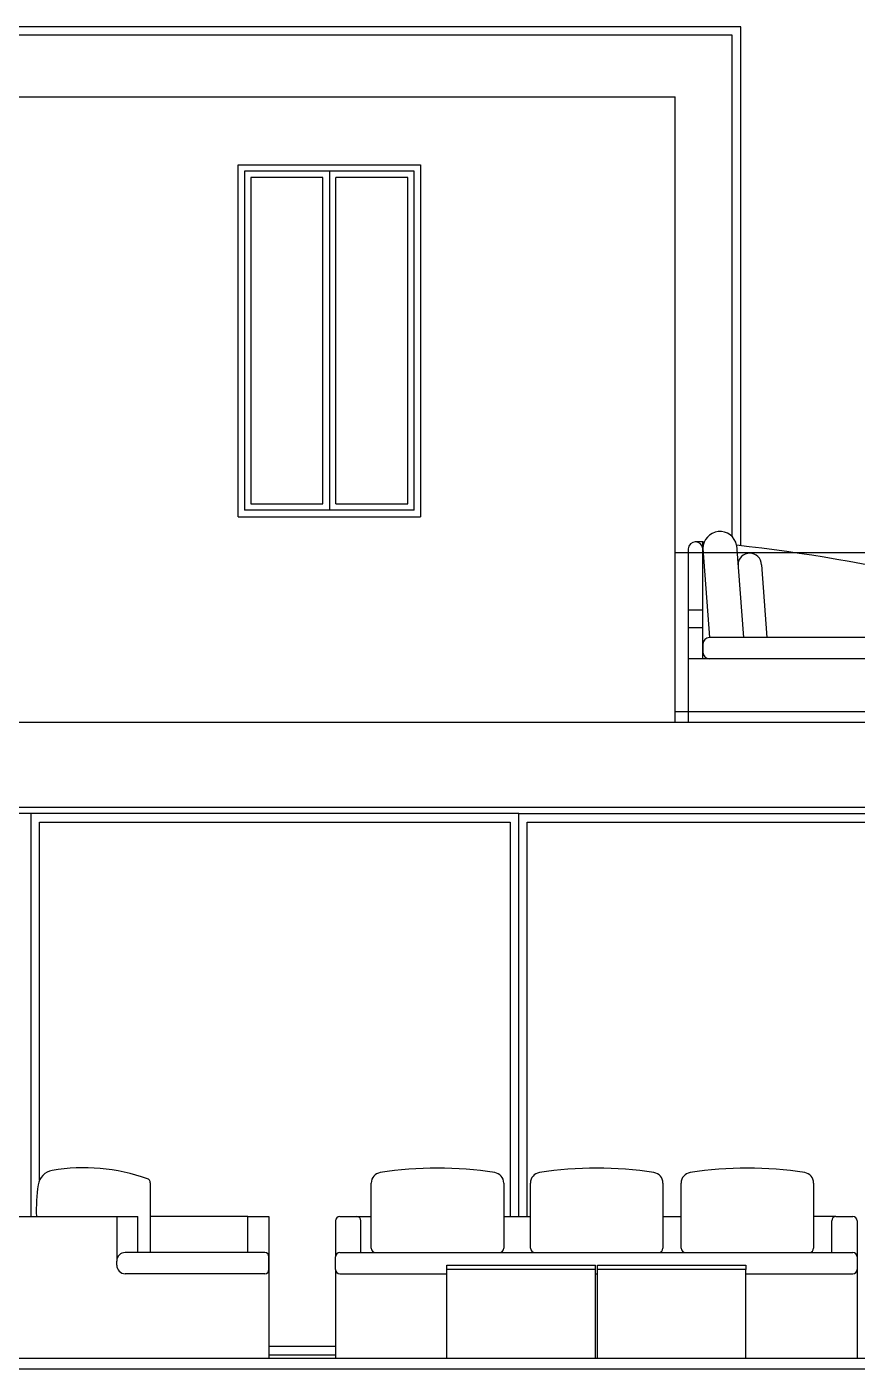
# Model space of a CAD drawing. Header units: millimetres. Extents: x 859 to 2377, y 423 to 1123.
# Drawn here: x 1347 to 1738, y 423 to 1056 of the extents above; entities that cross this region are included whole.
import ezdxf

# ---------------------------------------------------------------- set-up
doc = ezdxf.new("R2010")
doc.units = ezdxf.units.MM
for name, color, linetype in [('A-FLOOR-LEVL', 3, 'Continuous'), ('A-FURN', 9, 'Continuous'), ('A-GLAZ-FULL', 4, 'Continuous'), ('A-WALL-FULL-EXTR', 1, 'Continuous')]:
    doc.layers.add(name, color=color, linetype=linetype)

msp = doc.modelspace()

# ---------------------------------------------------------------- linework, layer by layer
at = {"layer": 'A-FLOOR-LEVL'}
for p, q in [((2330.89, 427.67), (1092.1, 427.67)), ((2368.75, 422.67), (859.21, 422.67))]:
    msp.add_line(p, q, dxfattribs=at)
at = {"layer": 'A-FURN'}
for p, q in [((1665.73, 812.83), (1662.12, 812.83)), ((1665.73, 757.67), (1665.73, 812.83)), ((1681.62, 811.21), (1684.83, 767.67)), ((1658.76, 809.47), (1658.76, 757.67)), ((1665.77, 809.67), (1668.83, 767.67)), ((1693.3, 801.98), (1695.83, 767.67)), ((1665.48, 780.63), (1658.76, 780.63)), ((1665.48, 772.24), (1658.76, 772.24)), ((1871.41, 767.67), (1668.73, 767.67)), ((1665.73, 764.67), (1665.73, 760.67)), ((1881.38, 757.67), (1658.76, 757.67)), ((1658.76, 757.67), (1658.76, 727.67)), ((1405.09, 510.6), (1405.09, 477.67)), ((1509.32, 479.67), (1509.32, 510.44)), ((1571.8, 510.44), (1571.8, 479.67)), ((1584.41, 479.67), (1584.41, 510.44)), ((1646.89, 510.44), (1646.89, 479.67)), ((1655.48, 479.67), (1655.48, 510.44)), ((1717.97, 510.44), (1717.97, 479.67)), ((1335.6, 494.67), (1399.28, 494.67)), ((1389.3, 494.67), (1389.3, 473.67)), ((1399.28, 477.67), (1399.28, 494.67)), ((1451.11, 494.67), (1405.09, 494.67)), ((1451.11, 477.67), (1451.11, 494.67)), ((1451.11, 494.67), (1461.1, 494.67)), ((1461.1, 494.67), (1461.1, 427.67)), ((1494.48, 494.67), (1502.48, 494.67)), ((1502.48, 494.67), (1509.32, 494.67)), ((1571.8, 494.67), (1584.41, 494.67)), ((1646.89, 494.67), (1655.48, 494.67)), ((1728.48, 494.67), (1717.97, 494.67)), ((1728.48, 494.67), (1736.48, 494.67)), ((1492.48, 492.67), (1492.48, 475.67)), ((1504.48, 477.67), (1504.48, 492.67)), ((1726.48, 477.67), (1726.48, 492.67)), ((1738.48, 492.67), (1738.48, 475.67)), ((1459.1, 477.67), (1393.3, 477.67)), ((1461.1, 469.67), (1461.1, 475.67)), ((1492.48, 469.67), (1492.48, 475.67)), ((1494.48, 477.67), (1736.48, 477.67)), ((1738.48, 475.67), (1738.48, 469.67)), ((1389.3, 471.67), (1389.3, 473.67)), ((1492.48, 469.67), (1492.48, 427.67)), ((1545.03, 469.67), (1545.03, 471.67)), ((1545.03, 471.67), (1615.03, 471.67)), ((1545.03, 427.67), (1545.03, 469.67)), ((1615.03, 469.67), (1545.03, 469.67)), ((1615.03, 427.67), (1615.03, 471.67)), ((1615.96, 427.67), (1615.96, 471.67)), ((1615.96, 471.67), (1685.96, 471.67)), ((1685.96, 469.67), (1615.96, 469.67)), ((1685.96, 471.67), (1685.96, 469.67)), ((1685.96, 427.67), (1685.96, 469.67)), ((1738.48, 469.67), (1738.48, 427.67)), ((1459.1, 467.67), (1393.3, 467.67)), ((1494.48, 467.67), (1545.03, 467.67)), ((1615.03, 467.67), (1615.96, 467.67)), ((1685.96, 467.67), (1736.48, 467.67))]:
    msp.add_line(p, q, dxfattribs=at)
for centre, radius, start, end in [((1673.77, 809.67), 8, 11.12052, 180), ((1662.24, 809.34), 3.49, 2.0441, 177.9559), ((1683.74, 976.1), 164.26, 263.7052, 263.93586), ((1594.06, 22.88), 793.18, 69.883, 83.66259), ((1687.8, 801.98), 5.5, 0, 180), ((1360.16, 508.48), 8, 99.55278, 171.88753), ((1373.78, 427.56), 90.06, 70.55824, 99.55278), ((1514.32, 510.44), 5, 98.85106, 180), ((1540.56, 341.93), 175.55, 81.14894, 98.85106), ((1566.8, 510.44), 5, 0, 81.14894), ((1589.41, 510.44), 5, 98.85106, 180), ((1615.65, 341.93), 175.55, 81.14894, 98.85106), ((1641.89, 510.44), 5, 0, 81.14894), ((1660.48, 510.44), 5, 98.85106, 180), ((1686.72, 341.93), 175.55, 81.14894, 98.85106), ((1712.97, 510.44), 5, 0, 81.14894), ((1440.41, 497.05), 89.06, 171.88753, 181.52928), ((1403.09, 510.6), 2, 0, 70.55824), ((1494.48, 492.67), 2, 90, 180), ((1502.48, 492.67), 2, 0, 90), ((1728.48, 492.67), 2, 90, 180), ((1736.48, 492.67), 2, 0, 90), ((1393.3, 473.67), 4, 90, 180), ((1459.1, 475.67), 2, 360, 90), ((1494.48, 475.67), 2, 90, 180), ((1511.32, 479.67), 2, 180, 270), ((1569.8, 479.67), 2, 270, 0), ((1586.41, 479.67), 2, 180, 270), ((1644.89, 479.67), 2, 270, 0), ((1657.48, 479.67), 2, 180, 270), ((1715.97, 479.67), 2, 270, 0), ((1736.48, 475.67), 2, 0, 90), ((1393.3, 471.67), 4, 180, 270), ((1459.1, 469.67), 2, 270, 360), ((1494.48, 469.67), 2, 180, 270), ((1736.48, 469.67), 2, 270, 0)]:
    msp.add_arc(centre, radius, start, end, dxfattribs=at)
at = {"layer": 'A-FURN', "ltscale": 0.1}
for centre, start, end in [((1668.73, 764.67), 90, 180), ((1668.73, 760.67), 180, 270)]:
    msp.add_arc(centre, 3, start, end, dxfattribs=at)
at = {"layer": 'A-GLAZ-FULL'}
for p, q in [((1683.57, 1055.67), (1092.1, 1055.67)), ((1679.57, 1051.67), (1096.1, 1051.67)), ((1679.57, 815.18), (1679.57, 1051.67)), ((1683.57, 1022.67), (1683.57, 1055.67)), ((1683.57, 810.99), (1683.57, 1022.67)), ((1529.57, 987.67), (1449.57, 987.67)), ((1449.57, 987.67), (1449.57, 827.67)), ((1489.57, 987.67), (1489.57, 827.67)), ((1529.57, 827.67), (1529.57, 987.67)), ((1486.57, 984.67), (1452.57, 984.67)), ((1452.57, 984.67), (1452.57, 830.67)), ((1486.57, 830.67), (1486.57, 984.67)), ((1492.57, 830.67), (1492.57, 984.67)), ((1526.57, 984.67), (1492.57, 984.67)), ((1526.57, 830.67), (1526.57, 984.67)), ((1452.57, 830.67), (1486.57, 830.67)), ((1492.57, 830.67), (1526.57, 830.67)), ((1529.57, 827.67), (1449.57, 827.67)), ((2047.96, 807.67), (1652.66, 807.67)), ((2047.96, 732.67), (1652.66, 732.67)), ((1578.9, 684.67), (1118.9, 684.67)), ((1348.9, 494.67), (1348.9, 684.67)), ((1461.1, 429.37), (1492.48, 429.37))]:
    msp.add_line(p, q, dxfattribs=at)
at = {"layer": 'A-GLAZ-FULL', "ltscale": 0.1}
for p, q in [((1578.9, 684.67), (2034.87, 684.67)), ((1578.9, 494.67), (1578.9, 684.67)), ((1352.9, 511.84), (1352.9, 680.67)), ((1352.9, 680.67), (1574.9, 680.67)), ((1574.9, 680.67), (1574.9, 494.67)), ((1582.9, 494.67), (1582.9, 680.67)), ((1582.9, 680.67), (1804.9, 680.67)), ((1492.48, 433.4), (1461.1, 433.4))]:
    msp.add_line(p, q, dxfattribs=at)
at = {"layer": 'A-WALL-FULL-EXTR'}
for p, q in [((1092.1, 1022.67), (1652.66, 1022.67)), ((1652.66, 727.67), (1652.66, 1022.67)), ((1446.57, 824.67), (1446.57, 990.67)), ((1446.57, 990.67), (1532.57, 990.67)), ((1532.57, 990.67), (1532.57, 824.67)), ((1446.57, 824.67), (1532.57, 824.67)), ((2047.96, 727.67), (1092.1, 727.67))]:
    msp.add_line(p, q, dxfattribs=at)
at = {"layer": 'A-WALL-FULL-EXTR', "ltscale": 0.1}
msp.add_line((1115.9, 687.67), (2037.87, 687.67), dxfattribs=at)

doc.saveas('drawing.dxf')
